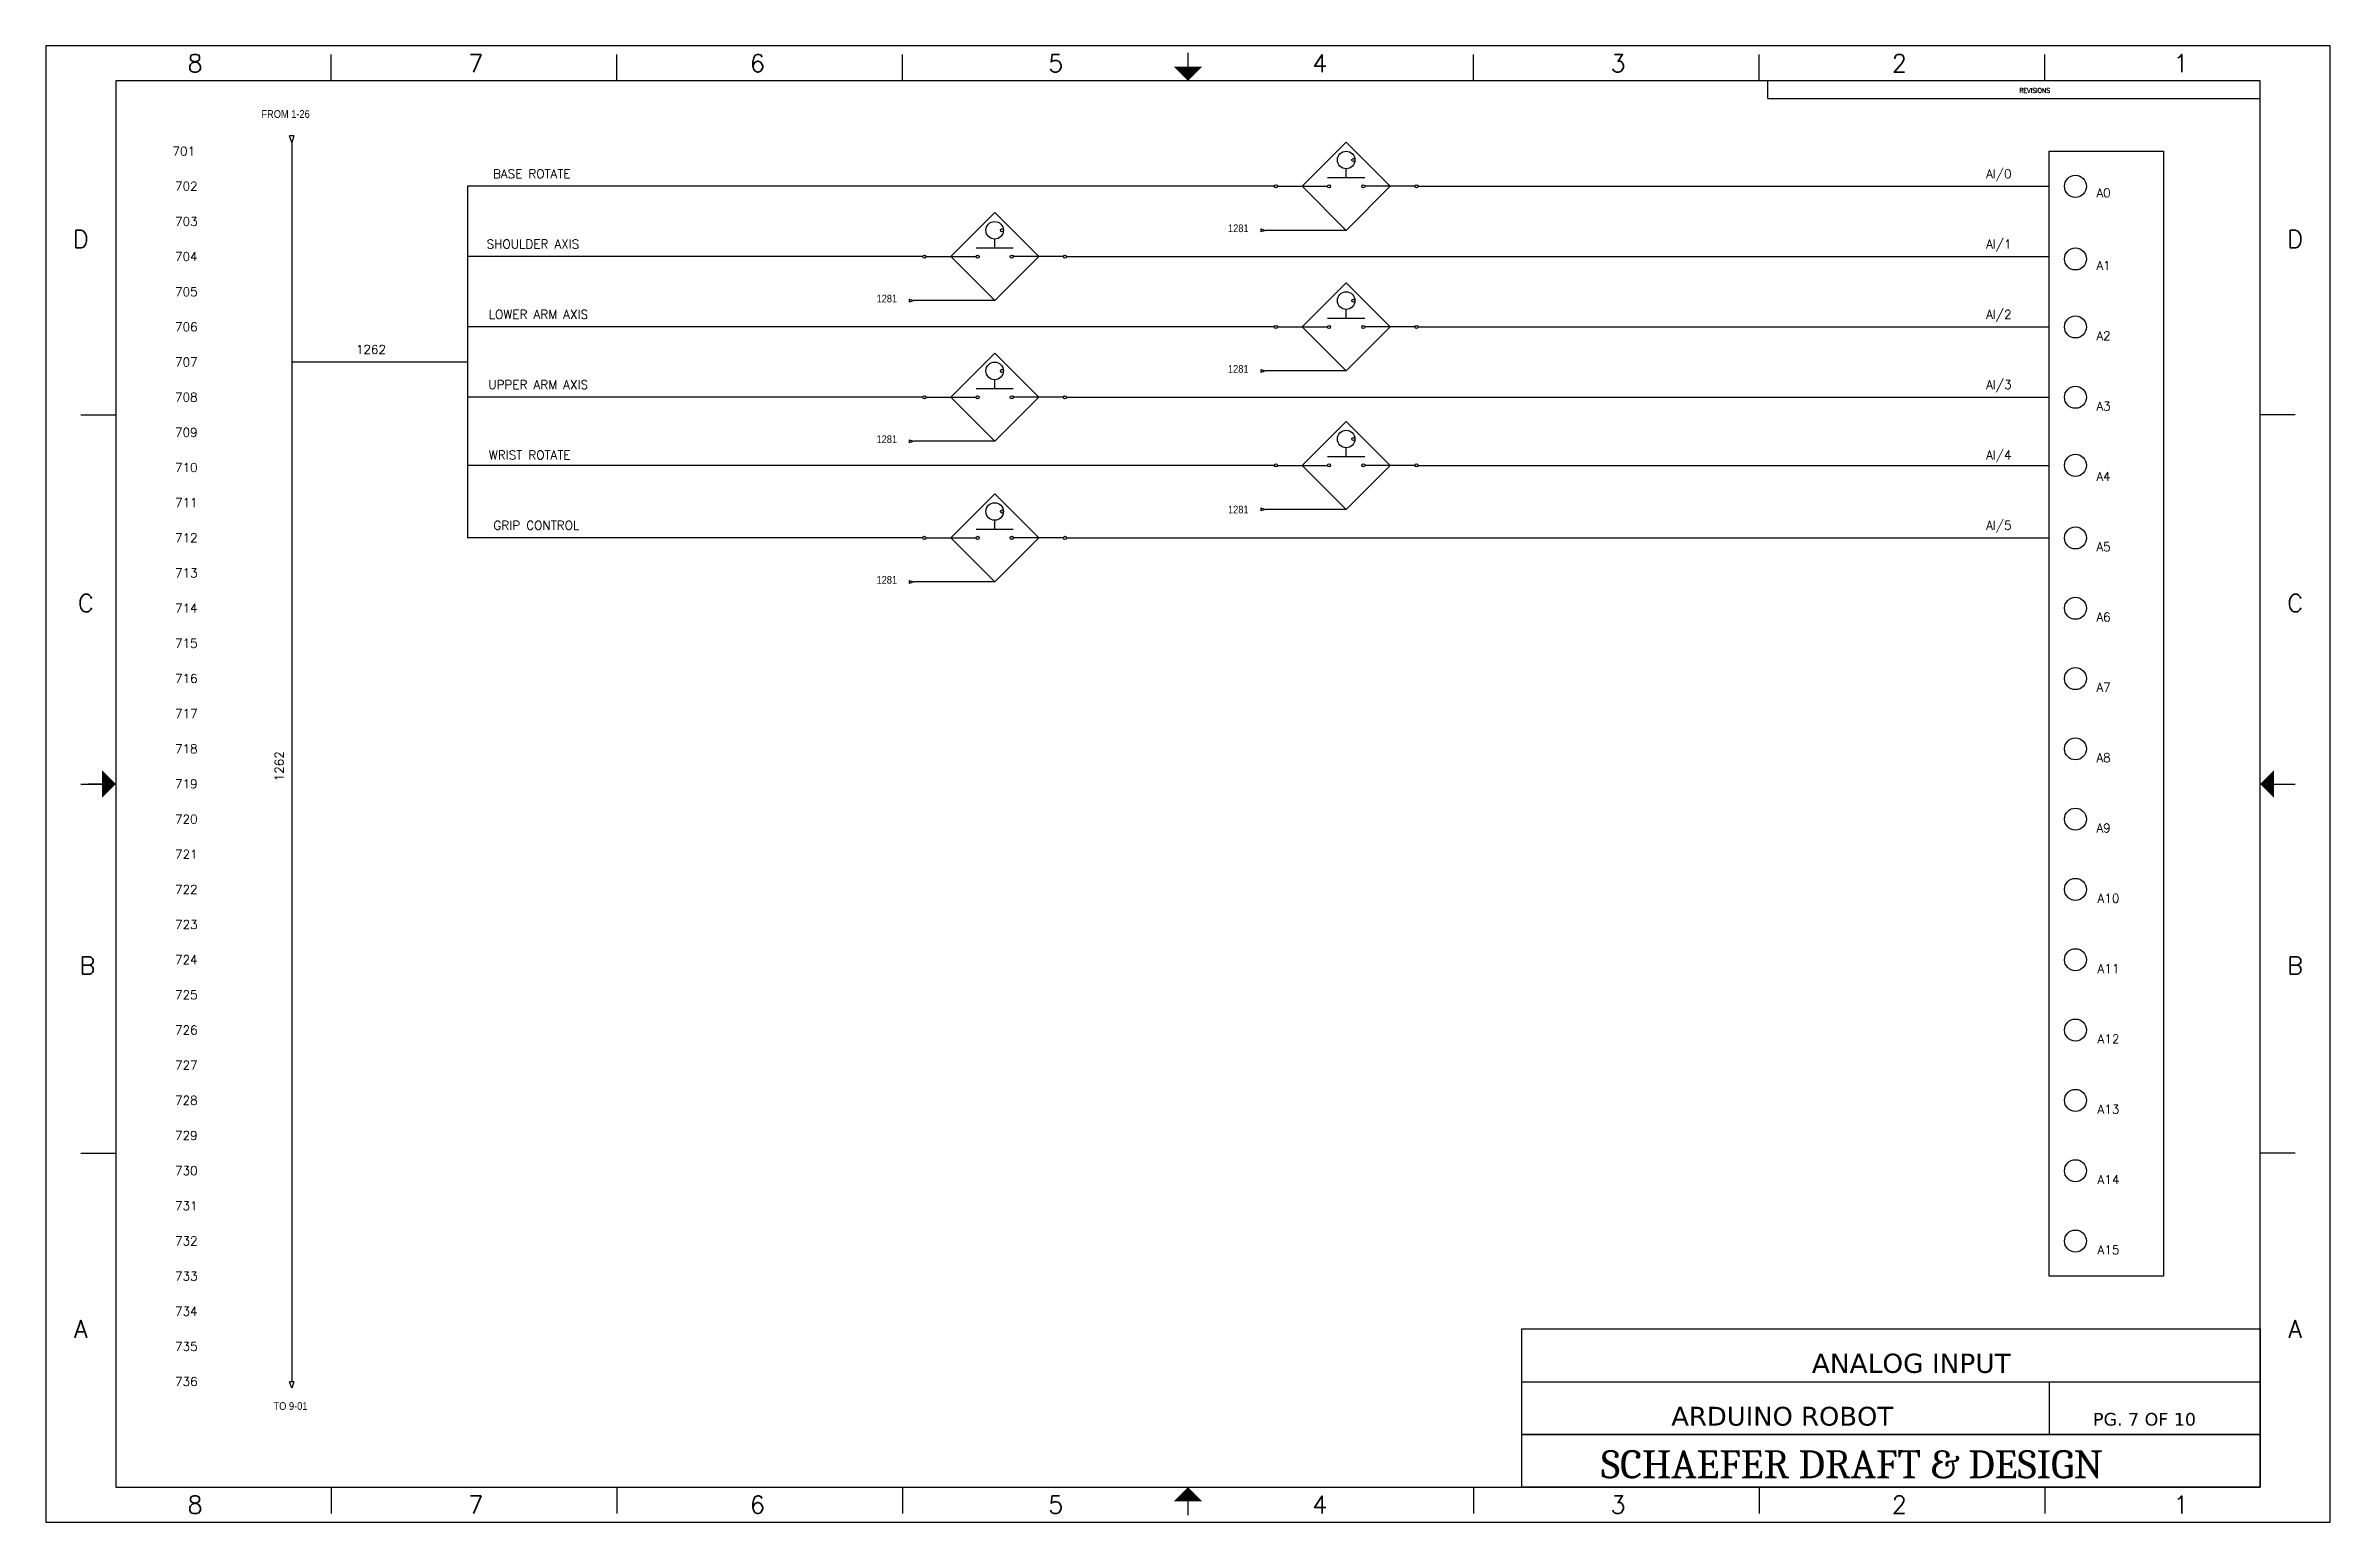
# Model space of a CAD drawing. Header units: inches. Extents: x 1.5 to 34, y 1.5 to 22.5.
import ezdxf
from ezdxf.enums import TextEntityAlignment as Align

# ---------------------------------------------------------------- set-up
doc = ezdxf.new("R2010")
doc.units = ezdxf.units.IN
doc.header["$MEASUREMENT"] = 0
doc.layers.add('PSYMS', color=7, linetype='Continuous')
doc.layers.add('Title Block', color=7, linetype='Continuous')
doc.styles.add('AW_TAG', font='txt', dxfattribs={"width": 0.9, "height": 0.109375})
doc.styles.add('Roman', font='romans')
doc.styles.get("Standard").update_dxf_attribs({"font": 'cambriab.ttf'})
doc.styles.add('Textstil62', font='verdana.ttf')
doc.styles.add('WD', font='romans.shx')

# ---------------------------------------------------------------- blocks, each defined once
blk = doc.blocks.new('ANSI_border_D')
blk.add_line((24.5, 20.25), (31.5, 20.25))
at = {"layer": 'Title Block'}
for p, q in [((0, 21), (0, 0)), ((32.5, 21), (0, 21)), ((4.062, 20.5), (4.062, 20.875)), ((8.125, 20.5), (8.125, 20.875)), ((12.187, 20.5), (12.187, 20.875)), ((16.25, 20.5), (16.25, 20.875)), ((20.312, 20.5), (20.312, 20.875)), ((24.375, 20.5), (24.375, 20.875)), ((28.437, 20.5), (28.437, 20.875)), ((32.5, 0), (32.5, 21)), ((32.5, 20.5), (32.5, 20.875)), ((1, 20.5), (1, 0.5)), ((31.5, 20.5), (1, 20.5)), ((24.5, 20.25), (24.5, 20.5)), ((31.5, 0.5), (31.5, 20.5)), ((0.5, 15.75), (1, 15.75)), ((32, 15.75), (31.5, 15.75)), ((0.5, 10.5), (1, 10.5)), ((31.5, 10.5), (32, 10.5)), ((0.5, 5.25), (1, 5.25)), ((32, 5.25), (31.5, 5.25)), ((1, 0.5), (31.5, 0.5)), ((4.062, 0.5), (4.062, 0.125)), ((8.125, 0.5), (8.125, 0.125)), ((12.187, 0.5), (12.187, 0.125)), ((16.25, 0.125), (16.25, 0.5)), ((20.312, 0.5), (20.312, 0.125)), ((24.375, 0.5), (24.375, 0.125)), ((28.437, 0.5), (28.437, 0.125)), ((32.5, 0.125), (32.5, 0.5)), ((0, 0), (32.5, 0))]:
    blk.add_line(p, q, dxfattribs=at)
at = {"layer": 'Title Block', "const_width": 0.02}
for points in [[(16.25, 20.9), (16.25, 20.7)], [(0.6, 10.5), (0.6, 10.5)], [(0.6, 10.5), (0.8, 10.5)], [(31.9, 10.5), (31.9, 10.5)], [(16.25, 0.1), (16.25, 0.3)]]:
    blk.add_lwpolyline(points, dxfattribs=at)
at = {"layer": 'Title Block'}
for points in [[(16.05, 20.7), (16.45, 20.7), (16.25, 20.5)], [(0.8, 10.3), (0.8, 10.7), (1, 10.5)], [(31.7, 10.3), (31.7, 10.7), (31.5, 10.5)], [(16.05, 0.3), (16.45, 0.3), (16.25, 0.5)]]:
    blk.add_solid(points, dxfattribs=at)
at = {"layer": 'Title Block', "style": 'Roman'}
for s, p in [('8', (2.125, 20.75)), ('7', (6.119, 20.75)), ('6', (10.125, 20.75)), ('5', (14.369, 20.75)), ('4', (18.125, 20.75)), ('3', (22.369, 20.75)), ('2', (26.369, 20.75)), ('1', (30.375, 20.75)), ('D', (0.5, 18.25)), ('D', (32, 18.25)), ('C', (0.571, 13.073)), ('C', (32, 13.073)), ('B', (0.595, 7.919)), ('B', (32, 7.919)), ('A', (0.5, 2.75)), ('A', (32, 2.75)), ('8', (2.125, 0.25)), ('7', (6.119, 0.25)), ('6', (10.125, 0.25)), ('5', (14.369, 0.25)), ('4', (18.125, 0.25)), ('3', (22.369, 0.25)), ('2', (26.369, 0.25)), ('1', (30.375, 0.25))]:
    blk.add_text(s, height=0.25, dxfattribs=at).set_placement(p, align=Align.MIDDLE_CENTER)
blk.add_text('REVISIONS', height=0.065, dxfattribs=at).set_placement((28.075, 20.332))
blk = doc.blocks.new('WD_MLRH')
at = {"style": 'WD'}
blk.add_attdef('RUNGFIRST', text='', height=0.125, dxfattribs=at).set_placement((-0.25, 0), align=Align.MIDDLE_RIGHT)
at = {"style": 'WD', "flags": 1}
for tag, p in [('RUNGHORV', (-0.25, -0.127)), ('WIREMODE', (-0.25, -0.281)), ('RUNGDIST', (-0.25, -0.2)), ('RUNGCNT', (-0.25, -0.237)), ('RUNGINC', (-0.25, -0.163)), ('WIREFMT', (-0.25, -0.321)), ('WIRE-START', (-0.25, -0.356)), ('WIRE-GSUF', (-0.25, -0.396)), ('PH3SPACE', (-0.25, -0.437))]:
    blk.add_attdef(tag, text='', height=0.025, dxfattribs=at).set_placement(p, align=Align.RIGHT)
blk = doc.blocks.new('HA1X1')
for p, q in [((-0.09375, 0.03125), (0, 0)), ((0, 0), (-0.09375, -0.03125))]:
    blk.add_line(p, q)
at = {"style": 'WD', "flags": 1}
blk.add_attdef('X4TERM01', (0, 0), '', height=0.01, dxfattribs=at)
at = {"style": 'WD', "width": 0.9}
blk.add_attdef('DESC1', (0.1, 0.0406), '', height=0.125, dxfattribs=at)
blk.add_attdef('DESC2', text='', height=0.125, dxfattribs=at).set_placement((0.1, -0.025), align=Align.TOP_LEFT)

msp = doc.modelspace()

# ---------------------------------------------------------------- hatches: boundary and pattern name
at = {"layer": 'PSYMS', "true_color": 0xffffff}
h = msp.add_hatch(color=7, dxfattribs=at)
h.dxf.hatch_style = 1
h.paths.add_polyline_path([(20.08, 20.875, 1), (20.125, 20.875, 1)])
h.paths.add_polyline_path([(20.22, 20.5, 1), (20.265, 20.5, 1)])
h.paths.add_polyline_path([(19.78, 20.5, 1), (19.735, 20.5, 1)])
h = msp.add_hatch(color=7, dxfattribs=at)
h.dxf.hatch_style = 1
h.paths.add_polyline_path([(18.978, 20.5, 1), (19.022, 20.5, 1)])
h.paths.add_polyline_path([(20.978, 20.5, 1), (21.022, 20.5, 1)])
h.paths.add_polyline_path([(18.851, 19.874), (18.785, 19.896), (18.785, 19.852)])
h = msp.add_hatch(color=7, dxfattribs=at)
h.dxf.hatch_style = 1
h.paths.add_polyline_path([(15.08, 19.875, 1), (15.125, 19.875, 1)])
h.paths.add_polyline_path([(15.22, 19.5, 1), (15.265, 19.5, 1)])
h.paths.add_polyline_path([(14.78, 19.5, 1), (14.735, 19.5, 1)])
h = msp.add_hatch(color=7, dxfattribs=at)
h.dxf.hatch_style = 1
h.paths.add_polyline_path([(13.978, 19.5, 1), (14.022, 19.5, 1)])
h.paths.add_polyline_path([(15.978, 19.5, 1), (16.022, 19.5, 1)])
h.paths.add_polyline_path([(13.851, 18.874), (13.785, 18.896), (13.785, 18.852)])
h = msp.add_hatch(color=7, dxfattribs=at)
h.dxf.hatch_style = 1
h.paths.add_polyline_path([(20.08, 18.875, 1), (20.125, 18.875, 1)])
h.paths.add_polyline_path([(20.22, 18.5, 1), (20.265, 18.5, 1)])
h.paths.add_polyline_path([(19.78, 18.5, 1), (19.735, 18.5, 1)])
h = msp.add_hatch(color=7, dxfattribs=at)
h.dxf.hatch_style = 1
h.paths.add_polyline_path([(18.978, 18.5, 1), (19.022, 18.5, 1)])
h.paths.add_polyline_path([(20.978, 18.5, 1), (21.022, 18.5, 1)])
h.paths.add_polyline_path([(18.851, 17.874), (18.785, 17.896), (18.785, 17.852)])
h = msp.add_hatch(color=7, dxfattribs=at)
h.dxf.hatch_style = 1
h.paths.add_polyline_path([(15.08, 17.875, 1), (15.125, 17.875, 1)])
h.paths.add_polyline_path([(15.22, 17.5, 1), (15.265, 17.5, 1)])
h.paths.add_polyline_path([(14.78, 17.5, 1), (14.735, 17.5, 1)])
h = msp.add_hatch(color=7, dxfattribs=at)
h.dxf.hatch_style = 1
h.paths.add_polyline_path([(13.978, 17.5, 1), (14.022, 17.5, 1)])
h.paths.add_polyline_path([(15.978, 17.5, 1), (16.022, 17.5, 1)])
h.paths.add_polyline_path([(13.851, 16.874), (13.785, 16.896), (13.785, 16.852)])
h = msp.add_hatch(color=7, dxfattribs=at)
h.dxf.hatch_style = 1
h.paths.add_polyline_path([(20.125, 16.907, 1), (20.08, 16.907, 1)])
h.paths.add_polyline_path([(20.22, 16.532, 1), (20.265, 16.532, 1)])
h.paths.add_polyline_path([(19.78, 16.532, 1), (19.735, 16.532, 1)])
h = msp.add_hatch(color=7, dxfattribs=at)
h.dxf.hatch_style = 1
h.paths.add_polyline_path([(19.022, 16.532, 1), (18.978, 16.532, 1)])
h.paths.add_polyline_path([(21.022, 16.532, 1), (20.978, 16.532, 1)])
h.paths.add_polyline_path([(18.785, 15.884), (18.851, 15.906), (18.785, 15.928)])
h = msp.add_hatch(color=7, dxfattribs=at)
h.dxf.hatch_style = 1
h.paths.add_polyline_path([(15.125, 15.875, 1), (15.08, 15.875, 1)])
h.paths.add_polyline_path([(15.265, 15.5, 1), (15.22, 15.5, 1)])
h.paths.add_polyline_path([(14.735, 15.5, 1), (14.78, 15.5, 1)])
h = msp.add_hatch(color=7, dxfattribs=at)
h.dxf.hatch_style = 1
h.paths.add_polyline_path([(14.022, 15.5, 1), (13.978, 15.5, 1)])
h.paths.add_polyline_path([(16.022, 15.5, 1), (15.978, 15.5, 1)])
h.paths.add_polyline_path([(13.785, 14.852), (13.851, 14.874), (13.785, 14.896)])

# ---------------------------------------------------------------- linework, layer by layer
for centre, radius in [((20.103, 20.875), 0.0224), ((19, 20.5), 0.0224), ((19.757, 20.5), 0.0224), ((20.243, 20.5), 0.0224), ((21, 20.5), 0.0224), ((30.375, 20.5), 0.157), ((15.103, 19.875), 0.0224), ((14, 19.5), 0.0224), ((14.757, 19.5), 0.0224), ((15.243, 19.5), 0.0224), ((16, 19.5), 0.0224), ((30.375, 19.468), 0.157), ((20.103, 18.875), 0.0224), ((30.375, 18.5), 0.157), ((19, 18.5), 0.0224), ((19.757, 18.5), 0.0224), ((20.243, 18.5), 0.0224), ((21, 18.5), 0.0224), ((15.103, 17.875), 0.0224), ((30.375, 17.5), 0.157), ((14, 17.5), 0.0224), ((14.757, 17.5), 0.0224), ((15.243, 17.5), 0.0224), ((16, 17.5), 0.0224), ((20.103, 16.907), 0.0224), ((30.375, 16.532), 0.157), ((19, 16.532), 0.0224), ((19.757, 16.532), 0.0224), ((20.243, 16.532), 0.0224), ((21, 16.532), 0.0224), ((15.103, 15.875), 0.0224), ((30.375, 15.5), 0.157), ((14, 15.5), 0.0224), ((14.757, 15.5), 0.0224), ((15.243, 15.5), 0.0224), ((16, 15.5), 0.0224), ((30.375, 14.5), 0.157), ((30.375, 13.5), 0.157), ((30.375, 12.5), 0.157), ((30.375, 11.5), 0.157), ((30.375, 10.5), 0.157), ((30.375, 9.5), 0.157), ((30.375, 8.5), 0.157), ((30.375, 7.5), 0.157), ((30.375, 6.5), 0.157), ((30.375, 5.5), 0.157)]:
    msp.add_circle(centre, radius)
at = {"layer": 'PSYMS'}
for p, q in [((5.031, 21.219), (4.969, 21.219)), ((5, 21.125), (5, 3.5)), ((18.978, 20.5), (7.5, 20.5)), ((7.5, 20.5), (7.5, 15.5)), ((19.022, 20.5), (19.735, 20.5)), ((19.735, 20.625), (20.265, 20.625)), ((20, 20.625), (20, 20.75)), ((20.978, 20.5), (20.265, 20.5)), ((21.022, 20.5), (30, 20.5)), ((18.785, 19.896), (18.785, 19.852)), ((20, 19.874), (18.851, 19.874)), ((13.978, 19.5), (7.5, 19.5)), ((14.022, 19.5), (14.735, 19.5)), ((14.735, 19.625), (15.265, 19.625)), ((15, 19.625), (15, 19.75)), ((15.978, 19.5), (15.265, 19.5)), ((16.022, 19.5), (30, 19.5)), ((13.785, 18.896), (13.785, 18.852)), ((15, 18.874), (13.851, 18.874)), ((19.735, 18.625), (20.265, 18.625)), ((20, 18.625), (20, 18.75)), ((18.978, 18.5), (7.5, 18.5)), ((19.022, 18.5), (19.735, 18.5)), ((20.978, 18.5), (20.265, 18.5)), ((21.022, 18.5), (30, 18.5)), ((7.5, 18), (5, 18)), ((18.785, 17.896), (18.785, 17.852)), ((14.735, 17.625), (15.265, 17.625)), ((15, 17.625), (15, 17.75)), ((20, 17.874), (18.851, 17.874)), ((13.978, 17.5), (7.5, 17.5)), ((14.022, 17.5), (14.735, 17.5)), ((15.978, 17.5), (15.265, 17.5)), ((16.022, 17.5), (30, 17.5)), ((13.785, 16.896), (13.785, 16.852)), ((15, 16.874), (13.851, 16.874)), ((19.735, 16.657), (20.265, 16.657)), ((20, 16.657), (20, 16.782)), ((18.978, 16.532), (7.5, 16.532)), ((19.022, 16.532), (19.735, 16.532)), ((20.978, 16.532), (20.265, 16.532)), ((21.022, 16.532), (30, 16.532)), ((18.785, 15.928), (18.785, 15.884)), ((14.735, 15.625), (15.265, 15.625)), ((15, 15.625), (15, 15.75)), ((20, 15.906), (18.851, 15.906)), ((13.978, 15.5), (7.5, 15.5)), ((14.022, 15.5), (14.735, 15.5)), ((15.978, 15.5), (15.265, 15.5)), ((16.022, 15.5), (30, 15.5)), ((13.785, 14.896), (13.785, 14.852)), ((15, 14.874), (13.851, 14.874)), ((5.031, 3.5), (4.969, 3.5)), ((22.5, 3.5), (33, 3.5)), ((30, 3.5), (30, 2.75))]:
    msp.add_line(p, q, dxfattribs=at)
for points in [[(20.626, 20.5), (20, 19.874), (19.374, 20.5), (20, 21.126)], [(30, 21), (31.625, 21), (31.625, 5), (30, 5)], [(15.626, 19.5), (15, 18.874), (14.374, 19.5), (15, 20.126)], [(20.626, 18.5), (20, 17.874), (19.374, 18.5), (20, 19.126)], [(15.626, 17.5), (15, 16.874), (14.374, 17.5), (15, 18.126)], [(20.626, 16.532), (20, 15.906), (19.374, 16.532), (20, 17.157)], [(15.626, 15.5), (15, 14.874), (14.374, 15.5), (15, 16.126)], [(33, 2.75), (22.5, 2.75), (22.5, 4.25), (33, 4.25)], [(22.5, 2.75), (33, 2.75), (33, 2), (22.5, 2)]]:
    msp.add_lwpolyline(points, close=True, dxfattribs=at)
for centre in [(20, 20.875), (15, 19.875), (20, 18.875), (15, 17.875), (20, 16.907), (15, 15.875)]:
    msp.add_circle(centre, 0.125, dxfattribs=at)

# ---------------------------------------------------------------- block references
msp.add_blockref('ANSI_border_D', (1.5, 1.5))
for p, values in [((3.875, 21), {'RUNGFIRST': '701'}), ((9.216, 20.679), {'RUNGFIRST': 'BASE ROTATE'}), ((29.716, 20.679), {'RUNGFIRST': 'AI/0'}), ((9.341, 19.679), {'RUNGFIRST': 'SHOULDER AXIS'}), ((29.716, 19.679), {'RUNGFIRST': 'AI/1'}), ((9.466, 18.679), {'RUNGFIRST': 'LOWER ARM AXIS'}), ((29.716, 18.679), {'RUNGFIRST': 'AI/2'}), ((6.591, 18.179), {'RUNGFIRST': '1262'}), ((9.466, 17.679), {'RUNGFIRST': 'UPPER ARM AXIS'}), ((29.716, 17.679), {'RUNGFIRST': 'AI/3'}), ((9.216, 16.679), {'RUNGFIRST': 'WRIST ROTATE'}), ((29.716, 16.679), {'RUNGFIRST': 'AI/4'}), ((9.341, 15.679), {'RUNGFIRST': 'GRIP CONTROL'}), ((29.716, 15.679), {'RUNGFIRST': 'AI/5'})]:
    msp.add_blockref('WD_MLRH', p).add_auto_attribs(values)
at = {"rotation": 90}
msp.add_blockref('WD_MLRH', (4.821, 12.716), dxfattribs=at).add_auto_attribs({'RUNGFIRST': '1262'})
at = {"layer": 'PSYMS', "rotation": 270}
for p in [(5, 21.125), (5, 3.406)]:
    msp.add_blockref('HA1X1', p, dxfattribs=at)
at = {"layer": 'PSYMS', "xscale": 0.7071067811865461, "yscale": 0.7071067811865461, "zscale": 0.7071067811865461}
for p in [(18.851, 19.874), (13.851, 18.874), (18.851, 17.874), (13.851, 16.874), (18.851, 15.906), (13.851, 14.874)]:
    msp.add_blockref('HA1X1', p, dxfattribs=at)

# ---------------------------------------------------------------- texts
at = {"style": 'WD'}
for s, p in [('702', (3.661, 20.501)), ('703', (3.661, 20.001)), ('704', (3.661, 19.501)), ('705', (3.661, 19.001)), ('706', (3.661, 18.501)), ('707', (3.661, 18.001)), ('708', (3.661, 17.501)), ('709', (3.661, 17.001)), ('710', (3.661, 16.501)), ('711', (3.661, 16.001)), ('712', (3.661, 15.501)), ('713', (3.661, 15.001)), ('714', (3.661, 14.501)), ('715', (3.661, 14.001)), ('716', (3.661, 13.501)), ('717', (3.661, 13.001)), ('718', (3.661, 12.501)), ('719', (3.661, 12.001)), ('720', (3.661, 11.501)), ('721', (3.661, 11.001)), ('722', (3.661, 10.501)), ('723', (3.661, 10.001)), ('724', (3.661, 9.501)), ('725', (3.661, 9.001)), ('726', (3.661, 8.501)), ('727', (3.661, 8.001)), ('728', (3.661, 7.501)), ('729', (3.661, 7.001)), ('730', (3.661, 6.501)), ('731', (3.661, 6.001)), ('732', (3.661, 5.501)), ('733', (3.661, 5.001)), ('734', (3.661, 4.501)), ('735', (3.661, 4.001)), ('736', (3.661, 3.501))]:
    msp.add_text(s, height=0.125, dxfattribs=at).set_placement(p, align=Align.MIDDLE_RIGHT)
at = {"linetype": 'Continuous', "style": 'WD', "flags": 8}
for tag, p in [('A0', (30.875, 20.469)), ('A1', (30.875, 19.437)), ('A2', (30.875, 18.437)), ('A3', (30.875, 17.437)), ('A4', (30.875, 16.437)), ('A5', (30.875, 15.437)), ('A6', (30.875, 14.437)), ('A7', (30.875, 13.437)), ('A8', (30.875, 12.437)), ('A9', (30.875, 11.437)), ('A10', (31, 10.437)), ('A11', (31, 9.437)), ('A12', (31, 8.437)), ('A13', (31, 7.437)), ('A14', (31, 6.437)), ('A15', (31, 5.437))]:
    msp.add_attdef(tag, text='', height=0.125, dxfattribs=at).set_placement(p, align=Align.TOP_RIGHT)
at = {"layer": 'PSYMS', "style": 'AW_TAG', "width": 0.9}
for s, p in [('FROM 1-26', (4.569, 21.474)), ('1281', (18.319, 19.849)), ('1281', (13.319, 18.849)), ('1281', (18.319, 17.849)), ('1281', (13.319, 16.849)), ('1281', (18.319, 15.849)), ('1281', (13.319, 14.849)), ('TO 9-01', (4.741, 3.099))]:
    msp.add_text(s, height=0.1094, dxfattribs=at).set_placement(p)
at = {"layer": 'PSYMS', "style": 'Textstil62'}
for s, height, p in [('ANALOG INPUT', 0.27341, (26.625, 3.625)), ('ARDUINO ROBOT', 0.26765, (24.625, 2.875)), ('PG. 7 OF 10', 0.18026, (30.625, 2.875))]:
    msp.add_text(s, height=height, dxfattribs=at).set_placement(p)
at = {"layer": 'PSYMS'}
msp.add_text('SCHAEFER DRAFT & DESIGN', height=0.39983, dxfattribs=at).set_placement((23.625, 2.125))

doc.saveas('drawing.dxf')
